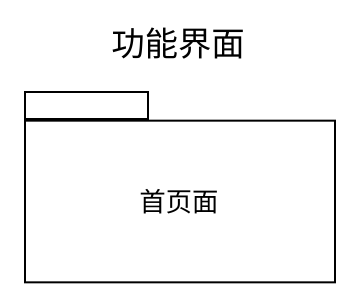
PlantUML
@startuml
title 功能界面
package 首页面 {
}
@enduml
